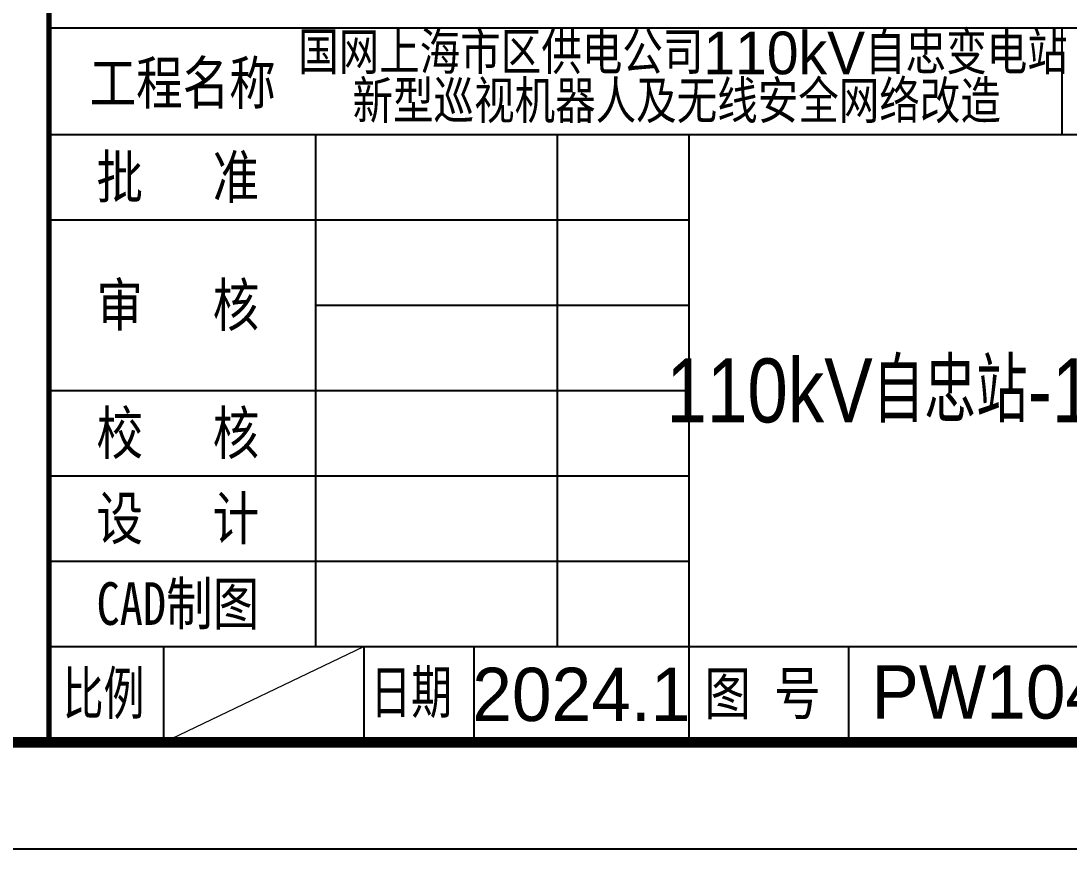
# Model space of a CAD drawing. Header units: millimetres. Extents: x -70627 to 13473, y 10065 to 69465.
# Drawn here: x -1789 to 8039, y 10065 to 17830 of the extents above; entities that cross this region are included whole.
import ezdxf
from ezdxf.enums import TextEntityAlignment as Align

# ---------------------------------------------------------------- set-up
doc = ezdxf.new("R2010")
doc.units = ezdxf.units.MM
doc.layers.add('$TD_AUDIT_GENERATED_(155)', color=7, linetype='Continuous', plot=False)
doc.layers.add('$TD_AUDIT_GENERATED_(3A53)', color=7, linetype='Continuous', plot=False)
doc.layers.add('$TD_AUDIT_GENERATED_(3A55)', color=250, linetype='Continuous', lineweight=18)
doc.layers.add('tk', color=7, linetype='Continuous')
doc.styles.add('$TD_AUDIT_GENERATED_(152)', font='', dxfattribs={"width": 0.75})
doc.styles.add('$TD_AUDIT_GENERATED_(174D)', font='', dxfattribs={"width": 0.9})
doc.styles.add('sepd_yb2', font='sepd_gbe.shx', dxfattribs={"width": 0.8, "bigfont": 'sepd_gbc.shx'})
doc.styles.add('TBZT', font='')
doc.styles.get('$TD_AUDIT_GENERATED_(152)').set_extended_font_data('SimSun')
doc.styles.get('$TD_AUDIT_GENERATED_(174D)').set_extended_font_data('SimSun')
doc.styles.get('TBZT').set_extended_font_data('SimSun')

# ---------------------------------------------------------------- blocks, each defined once
blk = doc.blocks.new('$TD_AUDIT_GENERATED_(243E)')
at = {"layer": '$TD_AUDIT_GENERATED_(155)'}
blk.add_line((767.915, 98.314), (767.915, 50.314), dxfattribs=at)
at = {"layer": '$TD_AUDIT_GENERATED_(3A53)'}
blk.add_lwpolyline([(29.24, 625.314), (870.24, 625.314), (870.24, 31.314), (29.24, 31.314)], close=True, dxfattribs=at)
at = {"layer": 'tk'}
for p, q in [((720.24, 108.314), (860.24, 108.314)), ((815.24, 108.314), (815.24, 98.314)), ((720.24, 98.314), (860.24, 98.314)), ((720.24, 98.314), (745.24, 98.314)), ((745.24, 98.314), (745.24, 50.314)), ((780.24, 98.314), (780.24, 41.314)), ((720.24, 90.314), (780.24, 90.314)), ((745.24, 82.314), (780.24, 82.314)), ((720.24, 74.314), (780.24, 74.314)), ((720.24, 66.314), (780.24, 66.314)), ((720.24, 58.314), (780.24, 58.314)), ((720.24, 50.314), (860.24, 50.314)), ((730.987, 50.314), (730.987, 41.314)), ((749.76, 50.314), (749.76, 41.314)), ((760.093, 50.314), (760.093, 41.314)), ((795.24, 50.314), (795.24, 41.314)), ((720.24, 41.314), (860.24, 41.314))]:
    blk.add_line(p, q, dxfattribs=at)
blk.add_lwpolyline([(54.24, 615.314), (860.24, 615.314), (860.24, 41.314), (54.24, 41.314)], close=True, dxfattribs=at)
for points, const_width in [([(720.24, 121.314), (720.24, 41.314)], 0.5), ([(54.24, 41.314), (860.24, 41.314)], 1)]:
    blk.add_lwpolyline(points, dxfattribs=dict(at, const_width=const_width))
at = {"layer": '$TD_AUDIT_GENERATED_(155)', "style": 'sepd_yb2', "flags": 1}
for tag, p in [('{LZCO-CB-W70-H36}', (140.29, 41.239)), ('{LZCO-ZZ-W63-H35-D10}', (528.732, 41.314))]:
    blk.add_attdef(tag, text='', height=4, dxfattribs=at).set_placement(p, align=Align.BOTTOM_RIGHT)
at = {"layer": 'tk', "style": 'TBZT'}
for s, width, p in [('\\M+5B9A4\\M+5B3CC\\M+5C3FB\\M+5B3C6', 0.8, (724.056, 101.158)), ('\\M+5C5FA   \\M+5D7BC', 0.8, (724.702, 92.332)), ('\\M+5C9F3   \\M+5BACB', 0.8, (724.702, 80.332)), ('\\M+5D0A3   \\M+5BACB', 0.8, (724.702, 68.332)), ('\\M+5C9E8   \\M+5BCC6', 0.8, (724.702, 60.332)), ('CAD\\M+5D6C6\\M+5CDBC', 0.8, (724.702, 52.332)), ('\\M+5B1C8\\M+5C0FD', 0.7, (721.547, 43.933)), ('\\M+5C8D5\\M+5C6DA', 0.7, (750.398, 44.048)), ('\\M+5CDBC \\M+5BAC5', 0.8, (781.709, 43.92))]:
    blk.add_text(s, height=4, dxfattribs=dict(at, width=width)).set_placement(p)
at = {"layer": 'tk', "style": 'sepd_yb2'}
for tag, height, p in [('\\M+5B9A4\\M+5B3CC1', 4, (779.701, 105.963)), ('\\M+5B9A4\\M+5B3CC', 6, (779.26, 103.628)), ('\\M+5BDD7\\M+5B6CE', 6, (833.055, 103.164)), ('\\M+5B9A4\\M+5B3CC2', 4, (779.111, 101.376)), ('\\M+5CDBC\\M+5C3FB1', 6, (820.24, 78.314)), ('\\M+5CDBC\\M+5C3FB', 6, (820.24, 74.314)), ('\\M+5CDBC\\M+5C3FB2', 6, (820.24, 70.314)), ('\\M+5B1C8\\M+5C0FD', 5, (740.374, 45.814)), ('\\M+5C8D5\\M+5C6DA', 5, (770.167, 45.814)), ('\\M+5CDBC\\M+5BAC5', 5, (827.283, 46.043))]:
    blk.add_attdef(tag, text='', height=height, dxfattribs=at).set_placement(p, align=Align.MIDDLE_CENTER)
at = {"layer": 'tk', "flags": 3}
for tag, height, style, width, p in [('N\\M+5C5FA\\M+5D7BC_T6_H7', 2, '$TD_AUDIT_GENERATED_(174D)', 0.8, (758.174, 93.994)), ('N\\M+5C5FA\\M+5D7BC\\M+5C8D5\\M+5C6DA_T5_H1.5', 1.5, 'TBZT', 0.65, (774.043, 93.959)), ('N\\M+5C9F3\\M+5BACB\\M+5D2BB_T6_H7', 2, '$TD_AUDIT_GENERATED_(174D)', 0.8, (758.174, 85.994)), ('N\\M+5C9F3\\M+5BACB\\M+5D2BB\\M+5C8D5\\M+5C6DA_T5_H1.5', 1.5, 'TBZT', 0.65, (774.053, 86.151)), ('N\\M+5C9F3\\M+5BACB\\M+5B6FE_T6_H7', 2, '$TD_AUDIT_GENERATED_(174D)', 0.8, (758.174, 77.994)), ('N\\M+5C9F3\\M+5BACB\\M+5B6FE\\M+5C8D5\\M+5C6DA_T5_H1.5', 1.5, 'TBZT', 0.65, (773.934, 78.115)), ('N\\M+5D0A3\\M+5BACB_T6_H7', 2, '$TD_AUDIT_GENERATED_(174D)', 0.8, (758.284, 69.994)), ('N\\M+5D0A3\\M+5BACB\\M+5C8D5\\M+5C6DA_T5_H1.5', 1.5, 'TBZT', 0.65, (773.939, 69.851)), ('N\\M+5C9E8\\M+5BCC6_T6_H7', 2, '$TD_AUDIT_GENERATED_(174D)', 0.8, (758.174, 61.994)), ('N\\M+5C9E8\\M+5BCC6\\M+5C8D5\\M+5C6DA_T5_H1.5', 1.5, 'TBZT', 0.65, (773.501, 62.194)), ('N\\M+5D6C6\\M+5CDBC_T6_H7', 2, '$TD_AUDIT_GENERATED_(174D)', 0.8, (758.065, 53.994)), ('N\\M+5D6C6\\M+5CDBC\\M+5C8D5\\M+5C6DA_T5_H1.5', 1.5, 'TBZT', 0.65, (773.61, 54.099))]:
    blk.add_attdef(tag, text='', height=height, dxfattribs=dict(at, style=style, width=width)).set_placement(p, align=Align.MIDDLE_CENTER)
at = {"layer": 'tk', "style": '$TD_AUDIT_GENERATED_(152)', "width": 0.8, "flags": 3}
for tag, p in [('LZCO_NCB-W70-H36_T7', (143.799, 77.314)), ('LZCO_NZZ-W63-H35_T7', (528.732, 76.314))]:
    blk.add_attdef(tag, text='', height=3, dxfattribs=at).set_placement(p, align=Align.TOP_RIGHT)
blk.add_attdef('LZHQINS_N5__0__\\M+5BBE1\\M+5C7A9\\M+5C0B8.DWG__0__1_T8', text='', height=3, dxfattribs=at).set_placement((720.24, 41.314), align=Align.BOTTOM_RIGHT)
blk.add_attdef('LZFRAME', (812.741, 35.318), '', height=3, dxfattribs=at)

msp = doc.modelspace()

# ---------------------------------------------------------------- linework, layer by layer
at = {"layer": '$TD_AUDIT_GENERATED_(3A55)', "color": 0, "linetype": 'ByBlock'}
msp.add_line((-452.6, 11065.2), (1424.8, 11965.2), dxfattribs=at)

# ---------------------------------------------------------------- block references
ref = msp.add_blockref('$TD_AUDIT_GENERATED_(243E)', (-73551.3, 6933.7), dxfattribs=dict(xscale=100, yscale=100, zscale=100))
ref.add_attrib('\\M+5C8D5\\M+5C6DA', '2024.1', dxfattribs={"layer": 'tk', "height": 500, "style": 'sepd_yb2'}).set_placement((3465.4, 11515.2), align=Align.MIDDLE_CENTER)
ref.add_attrib('\\M+5CDBC\\M+5BAC5', 'PW10407PC-BD-06', dxfattribs={"layer": 'tk', "height": 500, "style": 'sepd_yb2'}).set_placement((9177, 11538.1), align=Align.MIDDLE_CENTER)
ref.add_attrib('\\M+5B9A4\\M+5B3CC2', '\\M+5D0C2\\M+5D0CD\\M+5D1B2\\M+5CAD3\\M+5BBFA\\M+5C6F7\\M+5C8CB\\M+5BCB0\\M+5CEDE\\M+5CFDF\\M+5B0B2\\M+5C8AB\\M+5CDF8\\M+5C2E7\\M+5B8C4\\M+5D4EC', dxfattribs={"layer": 'tk', "height": 400, "style": 'sepd_yb2'}).set_placement((4359.9, 17071.4), align=Align.MIDDLE_CENTER)
ref.add_attrib('\\M+5B9A4\\M+5B3CC1', '\\M+5B9FA\\M+5CDF8\\M+5C9CF\\M+5BAA3\\M+5CAD0\\M+5C7F8\\M+5B9A9\\M+5B5E7\\M+5B9AB\\M+5CBBE110kV\\M+5D7D4\\M+5D6D2\\M+5B1E4\\M+5B5E7\\M+5D5BE', dxfattribs={"layer": 'tk', "height": 400, "style": 'sepd_yb2'}).set_placement((4418.8, 17530), align=Align.MIDDLE_CENTER)
ref.add_attrib('\\M+5CDBC\\M+5C3FB', '110kV\\M+5D7D4\\M+5D6D2\\M+5D5BE-14.8m\\M+5B2E3\\M+5D1B2\\M+5CAD3\\M+5C2B7\\M+5CFDF\\M+5CDBC', dxfattribs={"layer": 'tk', "height": 600, "style": 'sepd_yb2', "width": 0.85}).set_placement((8472.8, 14365.2), align=Align.MIDDLE_CENTER)

doc.saveas('drawing.dxf')
